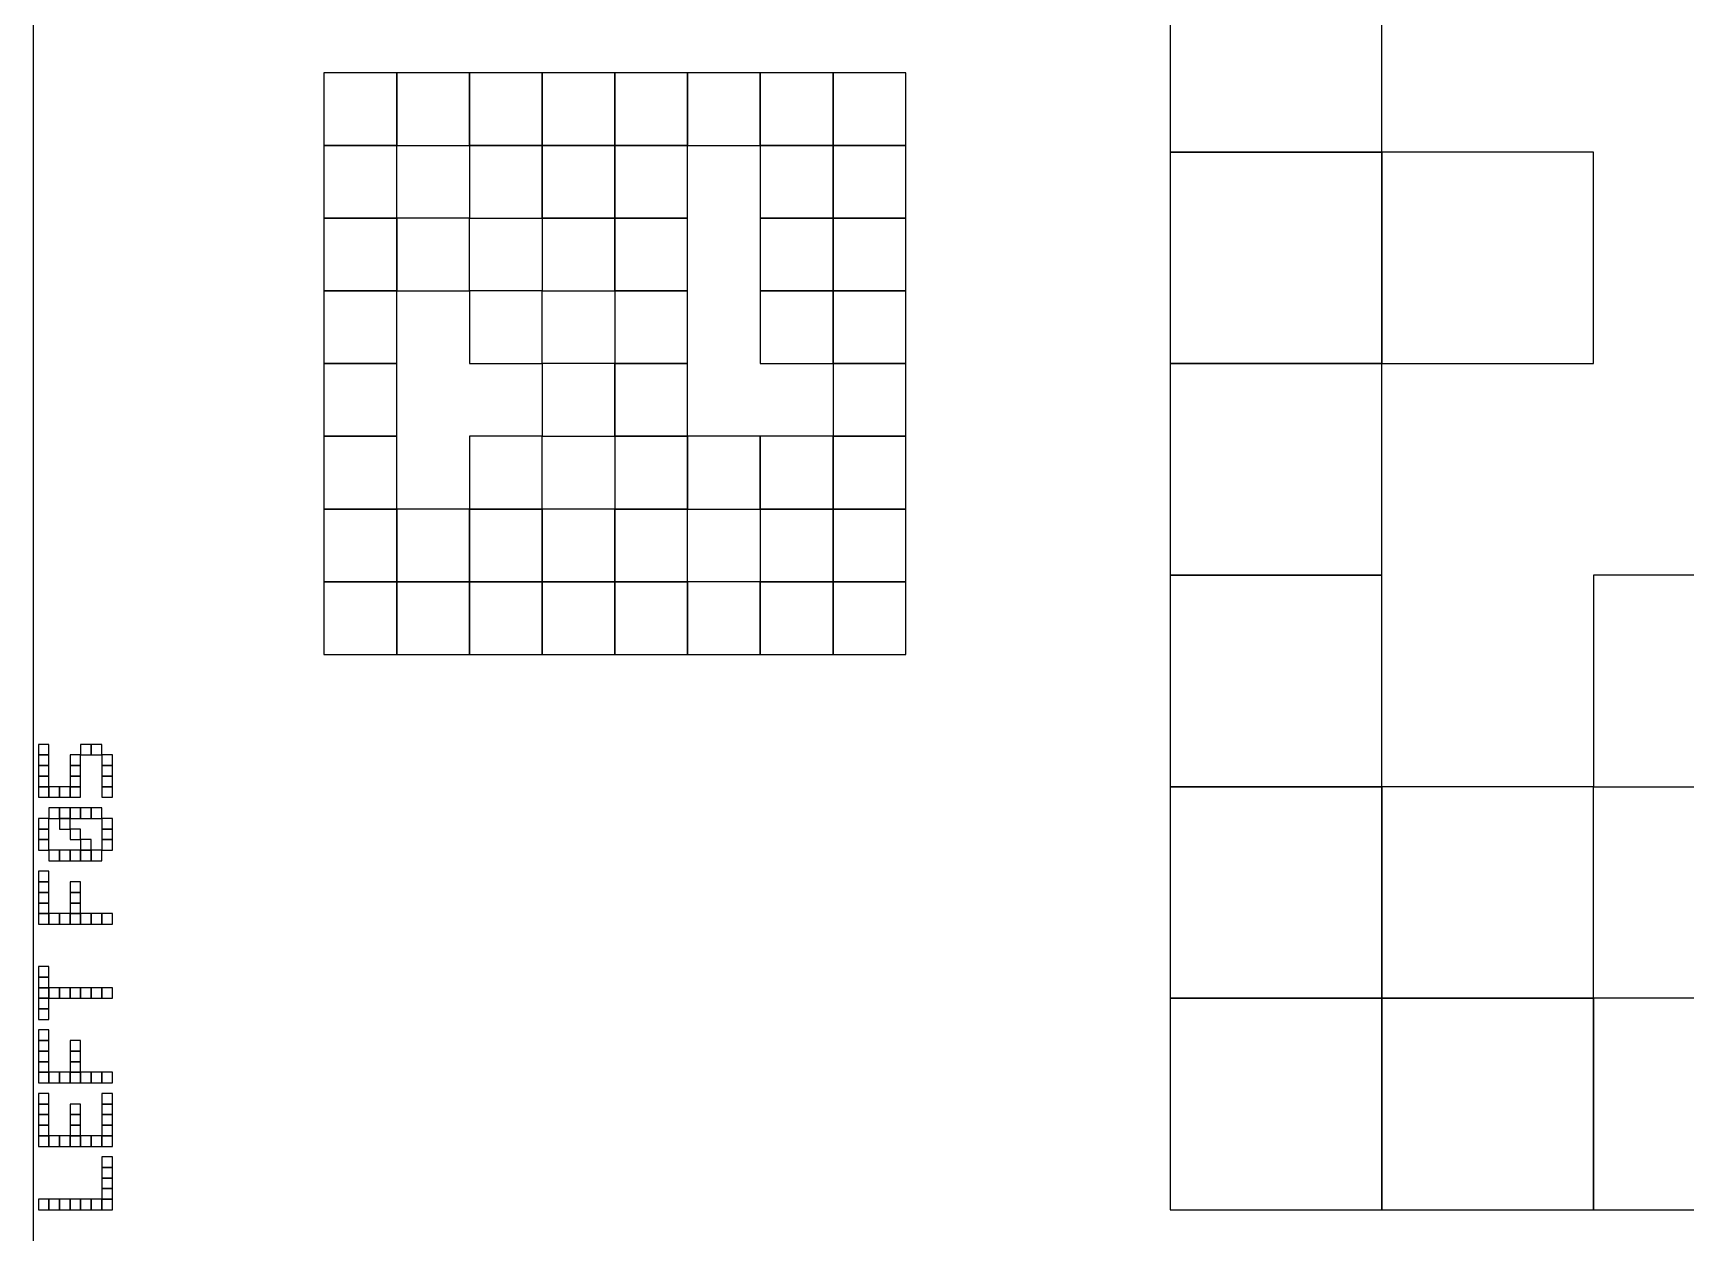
# Model space of a CAD drawing. Extents: x 0 to 490, y 0 to 320.
# Drawn here: x 340 to 402.5, y 42.1 to 87.5 of the extents above; entities that cross this region are included whole.
import ezdxf

# ---------------------------------------------------------------- set-up
doc = ezdxf.new("R2010")
doc.units = 0
for name, color, linetype in [('BLACK_POCKET', 7, 'CONTINUOUS'), ('BOARD_TEXT', 2, 'CONTINUOUS'), ('CUT', 1, 'CONTINUOUS')]:
    doc.layers.add(name, color=color, linetype=linetype)

msp = doc.modelspace()

# ---------------------------------------------------------------- linework, layer by layer
at = {"layer": 'BLACK_POCKET'}
for p, q in [((383, 91), (383, 83)), ((391, 83), (391, 91)), ((353.75, 86), (351, 86)), ((351, 86), (351, 83.25)), ((353.75, 83.25), (353.75, 86)), ((356.5, 86), (353.75, 86)), ((353.75, 86), (353.75, 83.25)), ((356.5, 83.25), (356.5, 86)), ((359.25, 86), (356.5, 86)), ((356.5, 86), (356.5, 83.25)), ((359.25, 83.25), (359.25, 86)), ((362, 86), (359.25, 86)), ((359.25, 86), (359.25, 83.25)), ((362, 83.25), (362, 86)), ((364.75, 86), (362, 86)), ((362, 86), (362, 83.25)), ((364.75, 83.25), (364.75, 86)), ((367.5, 86), (364.75, 86)), ((364.75, 86), (364.75, 83.25)), ((367.5, 83.25), (367.5, 86)), ((370.25, 86), (367.5, 86)), ((367.5, 86), (367.5, 83.25)), ((370.25, 83.25), (370.25, 86)), ((373, 86), (370.25, 86)), ((370.25, 86), (370.25, 83.25)), ((373, 83.25), (373, 86)), ((351, 83.25), (353.75, 83.25)), ((353.75, 83.25), (351, 83.25)), ((351, 83.25), (351, 80.5)), ((353.75, 83.25), (356.5, 83.25)), ((353.75, 80.5), (353.75, 83.25)), ((356.5, 83.25), (359.25, 83.25)), ((359.25, 83.25), (356.5, 83.25)), ((356.5, 83.25), (356.5, 80.5)), ((359.25, 83.25), (362, 83.25)), ((359.25, 80.5), (359.25, 83.25)), ((362, 83.25), (359.25, 83.25)), ((359.25, 83.25), (359.25, 80.5)), ((362, 83.25), (364.75, 83.25)), ((362, 80.5), (362, 83.25)), ((364.75, 83.25), (362, 83.25)), ((362, 83.25), (362, 80.5)), ((364.75, 83.25), (367.5, 83.25)), ((364.75, 80.5), (364.75, 83.25)), ((367.5, 83.25), (370.25, 83.25)), ((370.25, 83.25), (367.5, 83.25)), ((367.5, 83.25), (367.5, 80.5)), ((370.25, 83.25), (373, 83.25)), ((370.25, 80.5), (370.25, 83.25)), ((373, 83.25), (370.25, 83.25)), ((370.25, 83.25), (370.25, 80.5)), ((373, 80.5), (373, 83.25)), ((383, 83), (391, 83)), ((391, 83), (383, 83)), ((383, 83), (383, 75)), ((391, 75), (391, 83)), ((399, 83), (391, 83)), ((391, 83), (391, 75)), ((399, 75), (399, 83)), ((351, 80.5), (353.75, 80.5)), ((353.75, 80.5), (351, 80.5)), ((351, 80.5), (351, 77.75)), ((353.75, 77.75), (353.75, 80.5)), ((356.5, 80.5), (353.75, 80.5)), ((353.75, 80.5), (353.75, 77.75)), ((356.5, 80.5), (359.25, 80.5)), ((356.5, 77.75), (356.5, 80.5)), ((359.25, 80.5), (362, 80.5)), ((362, 80.5), (359.25, 80.5)), ((359.25, 80.5), (359.25, 77.75)), ((362, 80.5), (364.75, 80.5)), ((362, 77.75), (362, 80.5)), ((364.75, 80.5), (362, 80.5)), ((362, 80.5), (362, 77.75)), ((364.75, 77.75), (364.75, 80.5)), ((367.5, 80.5), (370.25, 80.5)), ((370.25, 80.5), (367.5, 80.5)), ((367.5, 80.5), (367.5, 77.75)), ((370.25, 80.5), (373, 80.5)), ((370.25, 77.75), (370.25, 80.5)), ((373, 80.5), (370.25, 80.5)), ((370.25, 80.5), (370.25, 77.75)), ((373, 77.75), (373, 80.5)), ((351, 77.75), (353.75, 77.75)), ((353.75, 77.75), (351, 77.75)), ((351, 77.75), (351, 75)), ((353.75, 77.75), (356.5, 77.75)), ((353.75, 75), (353.75, 77.75)), ((359.25, 77.75), (356.5, 77.75)), ((356.5, 77.75), (356.5, 75)), ((359.25, 77.75), (362, 77.75)), ((359.25, 75), (359.25, 77.75)), ((362, 77.75), (364.75, 77.75)), ((364.75, 77.75), (362, 77.75)), ((362, 77.75), (362, 75)), ((364.75, 75), (364.75, 77.75)), ((367.5, 77.75), (370.25, 77.75)), ((370.25, 77.75), (367.5, 77.75)), ((367.5, 77.75), (367.5, 75)), ((370.25, 77.75), (373, 77.75)), ((370.25, 75), (370.25, 77.75)), ((373, 77.75), (370.25, 77.75)), ((370.25, 77.75), (370.25, 75)), ((373, 75), (373, 77.75)), ((351, 75), (353.75, 75)), ((353.75, 75), (351, 75)), ((351, 75), (351, 72.25)), ((353.75, 72.25), (353.75, 75)), ((356.5, 75), (359.25, 75)), ((362, 75), (359.25, 75)), ((359.25, 75), (359.25, 72.25)), ((362, 75), (364.75, 75)), ((362, 72.25), (362, 75)), ((364.75, 75), (362, 75)), ((362, 75), (362, 72.25)), ((364.75, 72.25), (364.75, 75)), ((367.5, 75), (370.25, 75)), ((370.25, 75), (373, 75)), ((373, 75), (370.25, 75)), ((370.25, 75), (370.25, 72.25)), ((373, 72.25), (373, 75)), ((383, 75), (391, 75)), ((391, 75), (383, 75)), ((383, 75), (383, 67)), ((391, 75), (399, 75)), ((391, 67), (391, 75)), ((351, 72.25), (353.75, 72.25)), ((353.75, 72.25), (351, 72.25)), ((351, 72.25), (351, 69.5)), ((353.75, 69.5), (353.75, 72.25)), ((359.25, 72.25), (356.5, 72.25)), ((356.5, 72.25), (356.5, 69.5)), ((359.25, 72.25), (362, 72.25)), ((359.25, 69.5), (359.25, 72.25)), ((362, 72.25), (364.75, 72.25)), ((364.75, 72.25), (362, 72.25)), ((362, 72.25), (362, 69.5)), ((364.75, 69.5), (364.75, 72.25)), ((367.5, 72.25), (364.75, 72.25)), ((364.75, 72.25), (364.75, 69.5)), ((367.5, 69.5), (367.5, 72.25)), ((370.25, 72.25), (367.5, 72.25)), ((367.5, 72.25), (367.5, 69.5)), ((370.25, 72.25), (373, 72.25)), ((370.25, 69.5), (370.25, 72.25)), ((373, 72.25), (370.25, 72.25)), ((370.25, 72.25), (370.25, 69.5)), ((373, 69.5), (373, 72.25)), ((351, 69.5), (353.75, 69.5)), ((353.75, 69.5), (351, 69.5)), ((351, 69.5), (351, 66.75)), ((353.75, 66.75), (353.75, 69.5)), ((356.5, 69.5), (353.75, 69.5)), ((353.75, 69.5), (353.75, 66.75)), ((356.5, 69.5), (359.25, 69.5)), ((356.5, 66.75), (356.5, 69.5)), ((359.25, 69.5), (356.5, 69.5)), ((356.5, 69.5), (356.5, 66.75)), ((359.25, 66.75), (359.25, 69.5)), ((362, 69.5), (359.25, 69.5)), ((359.25, 69.5), (359.25, 66.75)), ((362, 69.5), (364.75, 69.5)), ((362, 66.75), (362, 69.5)), ((364.75, 69.5), (362, 69.5)), ((362, 69.5), (362, 66.75)), ((364.75, 69.5), (367.5, 69.5)), ((364.75, 66.75), (364.75, 69.5)), ((367.5, 69.5), (370.25, 69.5)), ((370.25, 69.5), (367.5, 69.5)), ((367.5, 69.5), (367.5, 66.75)), ((370.25, 69.5), (373, 69.5)), ((370.25, 66.75), (370.25, 69.5)), ((373, 69.5), (370.25, 69.5)), ((370.25, 69.5), (370.25, 66.75)), ((373, 66.75), (373, 69.5)), ((383, 67), (391, 67)), ((391, 67), (383, 67)), ((383, 67), (383, 59)), ((391, 59), (391, 67)), ((407, 67), (399, 67)), ((399, 67), (399, 59)), ((351, 66.75), (353.75, 66.75)), ((353.75, 66.75), (351, 66.75)), ((351, 66.75), (351, 64)), ((353.75, 66.75), (356.5, 66.75)), ((353.75, 64), (353.75, 66.75)), ((356.5, 66.75), (353.75, 66.75)), ((353.75, 66.75), (353.75, 64)), ((356.5, 66.75), (359.25, 66.75)), ((356.5, 64), (356.5, 66.75)), ((359.25, 66.75), (356.5, 66.75)), ((356.5, 66.75), (356.5, 64)), ((359.25, 66.75), (362, 66.75)), ((359.25, 64), (359.25, 66.75)), ((362, 66.75), (359.25, 66.75)), ((359.25, 66.75), (359.25, 64)), ((362, 66.75), (364.75, 66.75)), ((362, 64), (362, 66.75)), ((364.75, 66.75), (362, 66.75)), ((362, 66.75), (362, 64)), ((364.75, 64), (364.75, 66.75)), ((367.5, 66.75), (364.75, 66.75)), ((364.75, 66.75), (364.75, 64)), ((367.5, 66.75), (370.25, 66.75)), ((367.5, 64), (367.5, 66.75)), ((370.25, 66.75), (367.5, 66.75)), ((367.5, 66.75), (367.5, 64)), ((370.25, 66.75), (373, 66.75)), ((370.25, 64), (370.25, 66.75)), ((373, 66.75), (370.25, 66.75)), ((370.25, 66.75), (370.25, 64)), ((373, 64), (373, 66.75)), ((351, 64), (353.75, 64)), ((353.75, 64), (356.5, 64)), ((356.5, 64), (359.25, 64)), ((359.25, 64), (362, 64)), ((362, 64), (364.75, 64)), ((364.75, 64), (367.5, 64)), ((367.5, 64), (370.25, 64)), ((370.25, 64), (373, 64)), ((383, 59), (391, 59)), ((391, 59), (383, 59)), ((383, 59), (383, 51)), ((391, 51), (391, 59)), ((399, 59), (391, 59)), ((391, 59), (391, 51)), ((399, 59), (407, 59)), ((399, 51), (399, 59)), ((383, 51), (391, 51)), ((391, 51), (383, 51)), ((383, 51), (383, 43)), ((391, 51), (399, 51)), ((391, 43), (391, 51)), ((399, 51), (391, 51)), ((391, 51), (391, 43)), ((399, 43), (399, 51)), ((407, 51), (399, 51)), ((399, 51), (399, 43)), ((383, 43), (391, 43)), ((391, 43), (399, 43)), ((399, 43), (407, 43))]:
    msp.add_line(p, q, dxfattribs=at)
at = {"layer": 'BOARD_TEXT'}
for p, q in [((340.6, 60.6), (340.2, 60.6)), ((340.2, 60.6), (340.2, 60.2)), ((340.6, 60.2), (340.2, 60.2)), ((340.2, 60.2), (340.2, 59.8)), ((340.2, 60.2), (340.6, 60.2)), ((340.6, 60.2), (340.6, 60.6)), ((340.6, 59.8), (340.6, 60.2)), ((341.8, 60.2), (341.4, 60.2)), ((341.4, 60.2), (341.4, 59.8)), ((342.2, 60.6), (341.8, 60.6)), ((341.8, 60.6), (341.8, 60.2)), ((341.8, 59.8), (341.8, 60.2)), ((341.8, 60.2), (342.2, 60.2)), ((342.2, 60.2), (342.2, 60.6)), ((342.6, 60.6), (342.2, 60.6)), ((342.2, 60.6), (342.2, 60.2)), ((342.2, 60.2), (342.6, 60.2)), ((342.6, 60.2), (342.6, 60.6)), ((343, 60.2), (342.6, 60.2)), ((342.6, 60.2), (342.6, 59.8)), ((343, 59.8), (343, 60.2)), ((340.6, 59.8), (340.2, 59.8)), ((340.2, 59.8), (340.2, 59.4)), ((340.2, 59.8), (340.6, 59.8)), ((340.6, 59.4), (340.2, 59.4)), ((340.2, 59.4), (340.2, 59)), ((340.2, 59.4), (340.6, 59.4)), ((340.6, 59.4), (340.6, 59.8)), ((340.6, 59), (340.6, 59.4)), ((341.8, 59.8), (341.4, 59.8)), ((341.4, 59.8), (341.4, 59.4)), ((341.4, 59.8), (341.8, 59.8)), ((341.8, 59.4), (341.4, 59.4)), ((341.4, 59.4), (341.4, 59)), ((341.4, 59.4), (341.8, 59.4)), ((341.8, 59.4), (341.8, 59.8)), ((341.8, 59), (341.8, 59.4)), ((343, 59.8), (342.6, 59.8)), ((342.6, 59.8), (342.6, 59.4)), ((342.6, 59.8), (343, 59.8)), ((343, 59.4), (342.6, 59.4)), ((342.6, 59.4), (342.6, 59)), ((342.6, 59.4), (343, 59.4)), ((343, 59.4), (343, 59.8)), ((343, 59), (343, 59.4)), ((340.6, 59), (340.2, 59)), ((340.2, 59), (340.2, 58.6)), ((340.2, 59), (340.6, 59)), ((340.6, 58.6), (340.6, 59)), ((341, 59), (340.6, 59)), ((340.6, 59), (340.6, 58.6)), ((341, 58.6), (341, 59)), ((341.4, 59), (341, 59)), ((341, 59), (341, 58.6)), ((341.4, 58.6), (341.4, 59)), ((341.8, 59), (341.4, 59)), ((341.4, 59), (341.4, 58.6)), ((341.4, 59), (341.8, 59)), ((341.8, 58.6), (341.8, 59)), ((343, 59), (342.6, 59)), ((342.6, 59), (342.6, 58.6)), ((342.6, 59), (343, 59)), ((343, 58.6), (343, 59)), ((340.2, 58.6), (340.6, 58.6)), ((340.6, 58.6), (341, 58.6)), ((341, 58.2), (340.6, 58.2)), ((340.6, 58.2), (340.6, 57.8)), ((341, 58.6), (341.4, 58.6)), ((341, 57.8), (341, 58.2)), ((341.4, 58.2), (341, 58.2)), ((341, 58.2), (341, 57.8)), ((341.4, 58.6), (341.8, 58.6)), ((341.4, 57.8), (341.4, 58.2)), ((341.8, 58.2), (341.4, 58.2)), ((341.4, 58.2), (341.4, 57.8)), ((341.8, 57.8), (341.8, 58.2)), ((342.2, 58.2), (341.8, 58.2)), ((341.8, 58.2), (341.8, 57.8)), ((342.2, 57.8), (342.2, 58.2)), ((342.6, 58.2), (342.2, 58.2)), ((342.2, 58.2), (342.2, 57.8)), ((342.6, 58.6), (343, 58.6)), ((342.6, 57.8), (342.6, 58.2)), ((340.6, 57.8), (340.2, 57.8)), ((340.2, 57.8), (340.2, 57.4)), ((340.6, 57.4), (340.6, 57.8)), ((340.6, 57.8), (341, 57.8)), ((341.4, 57.8), (341, 57.8)), ((341, 57.8), (341, 57.4)), ((341, 57.8), (341.4, 57.8)), ((341.4, 57.4), (341.4, 57.8)), ((341.4, 57.8), (341.8, 57.8)), ((341.8, 57.8), (342.2, 57.8)), ((342.2, 57.8), (342.6, 57.8)), ((343, 57.8), (342.6, 57.8)), ((342.6, 57.8), (342.6, 57.4)), ((343, 57.4), (343, 57.8)), ((340.6, 57.4), (340.2, 57.4)), ((340.2, 57.4), (340.2, 57)), ((340.2, 57.4), (340.6, 57.4)), ((340.6, 57), (340.2, 57)), ((340.2, 57), (340.2, 56.6)), ((340.2, 57), (340.6, 57)), ((340.6, 57), (340.6, 57.4)), ((340.6, 56.6), (340.6, 57)), ((341, 57.4), (341.4, 57.4)), ((341.8, 57.4), (341.4, 57.4)), ((341.4, 57.4), (341.4, 57)), ((341.4, 57), (341.8, 57)), ((341.8, 57), (341.8, 57.4)), ((342.2, 57), (341.8, 57)), ((341.8, 57), (341.8, 56.6)), ((342.2, 56.6), (342.2, 57)), ((343, 57.4), (342.6, 57.4)), ((342.6, 57.4), (342.6, 57)), ((342.6, 57.4), (343, 57.4)), ((343, 57), (342.6, 57)), ((342.6, 57), (342.6, 56.6)), ((342.6, 57), (343, 57)), ((343, 57), (343, 57.4)), ((343, 56.6), (343, 57)), ((340.2, 56.6), (340.6, 56.6)), ((341, 56.6), (340.6, 56.6)), ((340.6, 56.6), (340.6, 56.2)), ((341, 56.2), (341, 56.6)), ((341.4, 56.6), (341, 56.6)), ((341, 56.6), (341, 56.2)), ((341.4, 56.2), (341.4, 56.6)), ((341.8, 56.6), (341.4, 56.6)), ((341.4, 56.6), (341.4, 56.2)), ((341.8, 56.2), (341.8, 56.6)), ((342.2, 56.6), (341.8, 56.6)), ((341.8, 56.6), (341.8, 56.2)), ((341.8, 56.6), (342.2, 56.6)), ((342.2, 56.2), (342.2, 56.6)), ((342.6, 56.6), (342.2, 56.6)), ((342.2, 56.6), (342.2, 56.2)), ((342.6, 56.2), (342.6, 56.6)), ((342.6, 56.6), (343, 56.6)), ((340.6, 55.8), (340.2, 55.8)), ((340.2, 55.8), (340.2, 55.4)), ((340.6, 56.2), (341, 56.2)), ((340.6, 55.4), (340.6, 55.8)), ((341, 56.2), (341.4, 56.2)), ((341.4, 56.2), (341.8, 56.2)), ((341.8, 56.2), (342.2, 56.2)), ((342.2, 56.2), (342.6, 56.2)), ((340.6, 55.4), (340.2, 55.4)), ((340.2, 55.4), (340.2, 55)), ((340.2, 55.4), (340.6, 55.4)), ((340.6, 55), (340.2, 55)), ((340.2, 55), (340.2, 54.6)), ((340.2, 55), (340.6, 55)), ((340.6, 55), (340.6, 55.4)), ((340.6, 54.6), (340.6, 55)), ((341.8, 55.4), (341.4, 55.4)), ((341.4, 55.4), (341.4, 55)), ((341.8, 55), (341.4, 55)), ((341.4, 55), (341.4, 54.6)), ((341.4, 55), (341.8, 55)), ((341.8, 55), (341.8, 55.4)), ((341.8, 54.6), (341.8, 55)), ((340.6, 54.6), (340.2, 54.6)), ((340.2, 54.6), (340.2, 54.2)), ((340.2, 54.6), (340.6, 54.6)), ((340.6, 54.2), (340.6, 54.6)), ((341.8, 54.6), (341.4, 54.6)), ((341.4, 54.6), (341.4, 54.2)), ((341.4, 54.6), (341.8, 54.6)), ((341.8, 54.2), (341.8, 54.6)), ((340.6, 54.2), (340.2, 54.2)), ((340.2, 54.2), (340.2, 53.8)), ((340.2, 54.2), (340.6, 54.2)), ((340.2, 53.8), (340.6, 53.8)), ((340.6, 53.8), (340.6, 54.2)), ((341, 54.2), (340.6, 54.2)), ((340.6, 54.2), (340.6, 53.8)), ((340.6, 53.8), (341, 53.8)), ((341, 53.8), (341, 54.2)), ((341.4, 54.2), (341, 54.2)), ((341, 54.2), (341, 53.8)), ((341, 53.8), (341.4, 53.8)), ((341.4, 53.8), (341.4, 54.2)), ((341.8, 54.2), (341.4, 54.2)), ((341.4, 54.2), (341.4, 53.8)), ((341.4, 54.2), (341.8, 54.2)), ((341.4, 53.8), (341.8, 53.8)), ((341.8, 53.8), (341.8, 54.2)), ((342.2, 54.2), (341.8, 54.2)), ((341.8, 54.2), (341.8, 53.8)), ((341.8, 53.8), (342.2, 53.8)), ((342.2, 53.8), (342.2, 54.2)), ((342.6, 54.2), (342.2, 54.2)), ((342.2, 54.2), (342.2, 53.8)), ((342.2, 53.8), (342.6, 53.8)), ((342.6, 53.8), (342.6, 54.2)), ((343, 54.2), (342.6, 54.2)), ((342.6, 54.2), (342.6, 53.8)), ((342.6, 53.8), (343, 53.8)), ((343, 53.8), (343, 54.2)), ((340.6, 52.2), (340.2, 52.2)), ((340.2, 52.2), (340.2, 51.8)), ((340.6, 51.8), (340.6, 52.2)), ((340.6, 51.8), (340.2, 51.8)), ((340.2, 51.8), (340.2, 51.4)), ((340.2, 51.8), (340.6, 51.8)), ((340.6, 51.4), (340.2, 51.4)), ((340.2, 51.4), (340.2, 51)), ((340.2, 51.4), (340.6, 51.4)), ((340.6, 51.4), (340.6, 51.8)), ((340.6, 51), (340.6, 51.4)), ((341, 51.4), (340.6, 51.4)), ((340.6, 51.4), (340.6, 51)), ((341, 51), (341, 51.4)), ((341.4, 51.4), (341, 51.4)), ((341, 51.4), (341, 51)), ((341.4, 51), (341.4, 51.4)), ((341.8, 51.4), (341.4, 51.4)), ((341.4, 51.4), (341.4, 51)), ((341.8, 51), (341.8, 51.4)), ((342.2, 51.4), (341.8, 51.4)), ((341.8, 51.4), (341.8, 51)), ((342.2, 51), (342.2, 51.4)), ((342.6, 51.4), (342.2, 51.4)), ((342.2, 51.4), (342.2, 51)), ((342.6, 51), (342.6, 51.4)), ((343, 51.4), (342.6, 51.4)), ((342.6, 51.4), (342.6, 51)), ((343, 51), (343, 51.4)), ((340.6, 51), (340.2, 51)), ((340.2, 51), (340.2, 50.6)), ((340.2, 51), (340.6, 51)), ((340.6, 50.6), (340.6, 51)), ((340.6, 51), (341, 51)), ((341, 51), (341.4, 51)), ((341.4, 51), (341.8, 51)), ((341.8, 51), (342.2, 51)), ((342.2, 51), (342.6, 51)), ((342.6, 51), (343, 51)), ((340.6, 50.6), (340.2, 50.6)), ((340.2, 50.6), (340.2, 50.2)), ((340.2, 50.6), (340.6, 50.6)), ((340.2, 50.2), (340.6, 50.2)), ((340.6, 50.2), (340.6, 50.6)), ((340.6, 49.8), (340.2, 49.8)), ((340.2, 49.8), (340.2, 49.4)), ((340.6, 49.4), (340.2, 49.4)), ((340.2, 49.4), (340.2, 49)), ((340.2, 49.4), (340.6, 49.4)), ((340.6, 49.4), (340.6, 49.8)), ((340.6, 49), (340.6, 49.4)), ((341.8, 49.4), (341.4, 49.4)), ((341.4, 49.4), (341.4, 49)), ((341.8, 49), (341.8, 49.4)), ((340.6, 49), (340.2, 49)), ((340.2, 49), (340.2, 48.6)), ((340.2, 49), (340.6, 49)), ((340.6, 48.6), (340.6, 49)), ((341.8, 49), (341.4, 49)), ((341.4, 49), (341.4, 48.6)), ((341.4, 49), (341.8, 49)), ((341.8, 48.6), (341.8, 49)), ((340.6, 48.6), (340.2, 48.6)), ((340.2, 48.6), (340.2, 48.2)), ((340.2, 48.6), (340.6, 48.6)), ((340.6, 48.2), (340.2, 48.2)), ((340.2, 48.2), (340.2, 47.8)), ((340.2, 48.2), (340.6, 48.2)), ((340.6, 48.2), (340.6, 48.6)), ((340.6, 47.8), (340.6, 48.2)), ((341, 48.2), (340.6, 48.2)), ((340.6, 48.2), (340.6, 47.8)), ((341, 47.8), (341, 48.2)), ((341.4, 48.2), (341, 48.2)), ((341, 48.2), (341, 47.8)), ((341.8, 48.6), (341.4, 48.6)), ((341.4, 48.6), (341.4, 48.2)), ((341.4, 48.6), (341.8, 48.6)), ((341.4, 47.8), (341.4, 48.2)), ((341.8, 48.2), (341.4, 48.2)), ((341.4, 48.2), (341.4, 47.8)), ((341.4, 48.2), (341.8, 48.2)), ((341.8, 48.2), (341.8, 48.6)), ((341.8, 47.8), (341.8, 48.2)), ((342.2, 48.2), (341.8, 48.2)), ((341.8, 48.2), (341.8, 47.8)), ((342.2, 47.8), (342.2, 48.2)), ((342.6, 48.2), (342.2, 48.2)), ((342.2, 48.2), (342.2, 47.8)), ((342.6, 47.8), (342.6, 48.2)), ((343, 48.2), (342.6, 48.2)), ((342.6, 48.2), (342.6, 47.8)), ((343, 47.8), (343, 48.2)), ((340.2, 47.8), (340.6, 47.8)), ((340.6, 47.8), (341, 47.8)), ((341, 47.8), (341.4, 47.8)), ((341.4, 47.8), (341.8, 47.8)), ((341.8, 47.8), (342.2, 47.8)), ((342.2, 47.8), (342.6, 47.8)), ((342.6, 47.8), (343, 47.8)), ((340.6, 47.4), (340.2, 47.4)), ((340.2, 47.4), (340.2, 47)), ((340.6, 47), (340.2, 47)), ((340.2, 47), (340.2, 46.6)), ((340.2, 47), (340.6, 47)), ((340.6, 47), (340.6, 47.4)), ((340.6, 46.6), (340.6, 47)), ((341.8, 47), (341.4, 47)), ((341.4, 47), (341.4, 46.6)), ((341.8, 46.6), (341.8, 47)), ((343, 47.4), (342.6, 47.4)), ((342.6, 47.4), (342.6, 47)), ((343, 47), (342.6, 47)), ((342.6, 47), (342.6, 46.6)), ((342.6, 47), (343, 47)), ((343, 47), (343, 47.4)), ((343, 46.6), (343, 47)), ((340.6, 46.6), (340.2, 46.6)), ((340.2, 46.6), (340.2, 46.2)), ((340.2, 46.6), (340.6, 46.6)), ((340.6, 46.2), (340.6, 46.6)), ((341.8, 46.6), (341.4, 46.6)), ((341.4, 46.6), (341.4, 46.2)), ((341.4, 46.6), (341.8, 46.6)), ((341.8, 46.2), (341.8, 46.6)), ((343, 46.6), (342.6, 46.6)), ((342.6, 46.6), (342.6, 46.2)), ((342.6, 46.6), (343, 46.6)), ((343, 46.2), (343, 46.6)), ((340.6, 46.2), (340.2, 46.2)), ((340.2, 46.2), (340.2, 45.8)), ((340.2, 46.2), (340.6, 46.2)), ((340.6, 45.8), (340.2, 45.8)), ((340.2, 45.8), (340.2, 45.4)), ((340.2, 45.8), (340.6, 45.8)), ((340.6, 45.8), (340.6, 46.2)), ((340.6, 45.4), (340.6, 45.8)), ((341, 45.8), (340.6, 45.8)), ((340.6, 45.8), (340.6, 45.4)), ((341, 45.4), (341, 45.8)), ((341.4, 45.8), (341, 45.8)), ((341, 45.8), (341, 45.4)), ((341.8, 46.2), (341.4, 46.2)), ((341.4, 46.2), (341.4, 45.8)), ((341.4, 46.2), (341.8, 46.2)), ((341.4, 45.4), (341.4, 45.8)), ((341.8, 45.8), (341.4, 45.8)), ((341.4, 45.8), (341.4, 45.4)), ((341.4, 45.8), (341.8, 45.8)), ((341.8, 45.8), (341.8, 46.2)), ((341.8, 45.4), (341.8, 45.8)), ((342.2, 45.8), (341.8, 45.8)), ((341.8, 45.8), (341.8, 45.4)), ((342.2, 45.4), (342.2, 45.8)), ((342.6, 45.8), (342.2, 45.8)), ((342.2, 45.8), (342.2, 45.4)), ((343, 46.2), (342.6, 46.2)), ((342.6, 46.2), (342.6, 45.8)), ((342.6, 46.2), (343, 46.2)), ((342.6, 45.4), (342.6, 45.8)), ((343, 45.8), (342.6, 45.8)), ((342.6, 45.8), (342.6, 45.4)), ((342.6, 45.8), (343, 45.8)), ((343, 45.8), (343, 46.2)), ((343, 45.4), (343, 45.8)), ((340.2, 45.4), (340.6, 45.4)), ((340.6, 45.4), (341, 45.4)), ((341, 45.4), (341.4, 45.4)), ((341.4, 45.4), (341.8, 45.4)), ((341.8, 45.4), (342.2, 45.4)), ((342.2, 45.4), (342.6, 45.4)), ((342.6, 45.4), (343, 45.4)), ((343, 45), (342.6, 45)), ((342.6, 45), (342.6, 44.6)), ((343, 44.6), (343, 45)), ((343, 44.6), (342.6, 44.6)), ((342.6, 44.6), (342.6, 44.2)), ((342.6, 44.6), (343, 44.6)), ((343, 44.2), (343, 44.6)), ((343, 44.2), (342.6, 44.2)), ((342.6, 44.2), (342.6, 43.8)), ((342.6, 44.2), (343, 44.2)), ((343, 43.8), (342.6, 43.8)), ((342.6, 43.8), (342.6, 43.4)), ((342.6, 43.8), (343, 43.8)), ((343, 43.8), (343, 44.2)), ((343, 43.4), (343, 43.8)), ((340.6, 43.4), (340.2, 43.4)), ((340.2, 43.4), (340.2, 43)), ((340.6, 43), (340.6, 43.4)), ((341, 43.4), (340.6, 43.4)), ((340.6, 43.4), (340.6, 43)), ((341, 43), (341, 43.4)), ((341.4, 43.4), (341, 43.4)), ((341, 43.4), (341, 43)), ((341.4, 43), (341.4, 43.4)), ((341.8, 43.4), (341.4, 43.4)), ((341.4, 43.4), (341.4, 43)), ((341.8, 43), (341.8, 43.4)), ((342.2, 43.4), (341.8, 43.4)), ((341.8, 43.4), (341.8, 43)), ((342.2, 43), (342.2, 43.4)), ((342.6, 43.4), (342.2, 43.4)), ((342.2, 43.4), (342.2, 43)), ((342.6, 43), (342.6, 43.4)), ((343, 43.4), (342.6, 43.4)), ((342.6, 43.4), (342.6, 43)), ((342.6, 43.4), (343, 43.4)), ((343, 43), (343, 43.4)), ((340.2, 43), (340.6, 43)), ((340.6, 43), (341, 43)), ((341, 43), (341.4, 43)), ((341.4, 43), (341.8, 43)), ((341.8, 43), (342.2, 43)), ((342.2, 43), (342.6, 43)), ((342.6, 43), (343, 43))]:
    msp.add_line(p, q, dxfattribs=at)
at = {"layer": 'CUT'}
msp.add_line((340, 150), (340, 0), dxfattribs=at)

doc.saveas('drawing.dxf')
